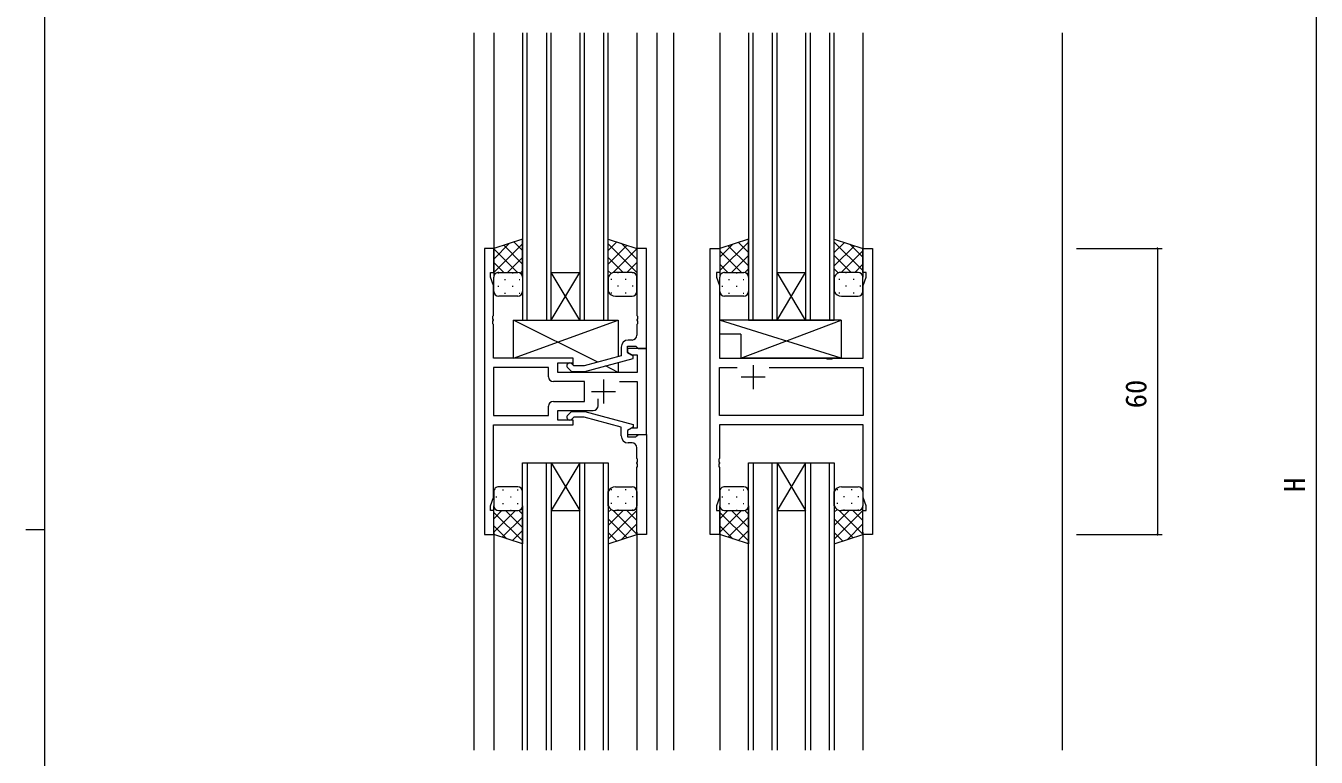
# Model space of a CAD drawing. Units: millimetres, scale not verified. Extents: x -567 to 567, y -403 to 403.
# Drawn here: x -566.7 to -296, y -23.8 to 129.7 of the extents above; entities that cross this region are included whole.
import ezdxf
from ezdxf.enums import TextEntityAlignment as Align

# ---------------------------------------------------------------- set-up
doc = ezdxf.new("R2010")
doc.units = ezdxf.units.MM
doc.header["$LTSCALE"] = 2
for name, color, linetype, lineweight in [('0-1_USER1', 6, 'Continuous', 9), ('0-2_YKK_ZWAK', 2, 'Continuous', 9), ('0-3_YKK_11', 4, 'Continuous', 9), ('0-4_YKK_12', 7, 'Continuous', 9), ('0-5_YKK_13', 7, 'Continuous', 9)]:
    doc.layers.add(name, color=color, linetype=linetype, lineweight=lineweight)
doc.styles.add('ＭＳ ゴシック', font='')
doc.styles.get('ＭＳ ゴシック').set_extended_font_data('MS Gothic')

msp = doc.modelspace()

# ---------------------------------------------------------------- linework, layer by layer
at = {"layer": '0-1_USER1'}
for p, q in [((-296.029, 226.472), (-296.029, -159.528)), ((-346.329, 82.972), (-328.329, 82.972)), ((-329.329, 82.972), (-329.329, 22.972)), ((-346.329, 22.972), (-328.329, 22.972))]:
    msp.add_line(p, q, dxfattribs=at)
for centre, start, end in [((-329.329, 82.972), 90, 270), ((-329.329, 82.972), 270, 90), ((-329.329, 22.972), 90, 270), ((-329.329, 22.972), 270, 90)]:
    msp.add_arc(centre, 0.106, start, end, dxfattribs=at)
at = {"layer": '0-2_YKK_ZWAK'}
for p, q in [((-472.729, 128.219), (-472.729, -22.278)), ((-468.529, 128.219), (-468.529, 82.472)), ((-461.529, 67.971), (-461.529, 128.219)), ((-457.529, 128.219), (-457.529, 67.971)), ((-449.529, 67.971), (-449.529, 128.219)), ((-445.529, 128.219), (-445.529, 67.971)), ((-438.529, 128.219), (-438.529, 82.472)), ((-434.329, 128.219), (-434.329, -22.278)), ((-430.829, 128.219), (-430.829, -22.278)), ((-421.129, 128.219), (-421.129, 82.472)), ((-414.129, 67.971), (-414.129, 128.219)), ((-410.129, 128.219), (-410.129, 67.971)), ((-402.129, 67.971), (-402.129, 128.219)), ((-398.129, 128.219), (-398.129, 67.971)), ((-391.129, 128.219), (-391.129, 82.472)), ((-349.329, 128.219), (-349.329, -22.278)), ((-456.529, 77.971), (-450.529, 77.971)), ((-456.529, 67.971), (-450.529, 77.971)), ((-450.529, 67.971), (-456.529, 77.971)), ((-409.129, 77.971), (-403.129, 77.971)), ((-409.129, 67.971), (-403.129, 77.971)), ((-403.129, 67.971), (-409.129, 77.971)), ((-456.529, 67.971), (-450.529, 67.971)), ((-409.129, 67.971), (-403.129, 67.971)), ((-461.529, 37.972), (-461.529, -22.278)), ((-457.529, -22.278), (-457.529, 37.972)), ((-456.529, 37.972), (-450.529, 37.972)), ((-456.529, 37.972), (-450.529, 27.972)), ((-450.529, 37.972), (-456.529, 27.972)), ((-449.529, 37.972), (-449.529, -22.278)), ((-445.529, -22.278), (-445.529, 37.972)), ((-414.129, 37.972), (-414.129, -22.278)), ((-410.129, -22.278), (-410.129, 37.972)), ((-409.129, 37.972), (-403.129, 37.972)), ((-409.129, 37.972), (-403.129, 27.972)), ((-403.129, 37.972), (-409.129, 27.972)), ((-402.129, 37.972), (-402.129, -22.278)), ((-398.129, -22.278), (-398.129, 37.972)), ((-456.529, 27.972), (-450.529, 27.972)), ((-409.129, 27.972), (-403.129, 27.972)), ((-468.529, 23.472), (-468.529, -22.278)), ((-438.529, 23.472), (-438.529, -22.278)), ((-421.129, 23.472), (-421.129, -22.278)), ((-391.129, 23.472), (-391.129, -22.278))]:
    msp.add_line(p, q, dxfattribs=at)
for points in [[(-462.529, 128.219), (-462.529, 67.971), (-456.529, 67.971), (-456.529, 128.219)], [(-450.529, 128.219), (-450.529, 67.971), (-444.529, 67.971), (-444.529, 128.219)], [(-415.129, 128.219), (-415.129, 67.971), (-409.129, 67.971), (-409.129, 128.219)], [(-403.129, 128.219), (-403.129, 67.971), (-397.129, 67.971), (-397.129, 128.219)], [(-462.529, -22.278), (-462.529, 37.972), (-456.529, 37.972), (-456.529, -22.278)], [(-450.529, -22.278), (-450.529, 37.972), (-444.529, 37.972), (-444.529, -22.278)], [(-415.129, -22.278), (-415.129, 37.972), (-409.129, 37.972), (-409.129, -22.278)], [(-403.129, -22.278), (-403.129, 37.972), (-397.129, 37.972), (-397.129, -22.278)]]:
    msp.add_lwpolyline(points, dxfattribs=at)
at = {"layer": '0-3_YKK_11'}
for p, q in [((-468.529, 80.768), (-465.224, 84.074)), ((-468.529, 77.94), (-462.529, 83.94)), ((-462.529, 82.549), (-464.347, 84.366)), ((-444.529, 82.549), (-442.712, 84.366)), ((-438.529, 77.94), (-444.529, 83.94)), ((-438.529, 80.768), (-441.834, 84.074)), ((-421.129, 78.34), (-415.129, 84.34)), ((-415.129, 82.149), (-417.247, 84.266)), ((-391.129, 78.34), (-397.129, 84.34)), ((-397.129, 82.149), (-395.012, 84.266)), ((-463.609, 77.972), (-468.529, 82.892)), ((-462.529, 79.72), (-466.468, 83.659)), ((-444.529, 79.72), (-440.591, 83.659)), ((-443.505, 77.916), (-438.529, 82.892)), ((-421.129, 81.168), (-418.424, 83.874)), ((-416.609, 77.972), (-421.129, 82.492)), ((-415.129, 79.32), (-419.368, 83.559)), ((-418.669, 77.972), (-415.129, 81.512)), ((-397.129, 79.32), (-392.891, 83.559)), ((-393.59, 77.972), (-397.129, 81.512)), ((-395.649, 77.972), (-391.129, 82.492)), ((-391.129, 81.168), (-393.834, 83.874)), ((-466.438, 77.972), (-468.529, 80.064)), ((-465.669, 77.972), (-462.529, 81.112)), ((-441.39, 77.972), (-444.529, 81.112)), ((-440.621, 77.972), (-438.529, 80.064)), ((-419.438, 77.972), (-421.129, 79.664)), ((-415.874, 77.939), (-415.129, 78.683)), ((-396.295, 77.849), (-397.129, 78.683)), ((-392.821, 77.972), (-391.129, 79.664)), ((-468.501, 77.207), (-468.529, 77.235)), ((-468.529, 73.972), (-468.529, 76.972)), ((-467.709, 77.882), (-467.509, 77.882)), ((-467.529, 77.972), (-463.529, 77.972)), ((-467.529, 77.972), (-463.529, 77.972)), ((-466.294, 76.467), (-466.094, 76.467)), ((-464.679, 77.882), (-464.479, 77.882)), ((-463.264, 76.467), (-463.064, 76.467)), ((-462.995, 77.817), (-462.529, 78.283)), ((-462.529, 76.972), (-462.529, 73.972)), ((-443.954, 77.708), (-444.529, 78.283)), ((-444.529, 76.972), (-444.529, 73.972)), ((-443.794, 76.467), (-443.994, 76.467)), ((-439.529, 77.972), (-443.029, 77.972)), ((-439.529, 77.972), (-443.029, 77.972)), ((-442.379, 77.882), (-442.579, 77.882)), ((-440.764, 76.467), (-440.964, 76.467)), ((-439.349, 77.882), (-439.549, 77.882)), ((-438.558, 77.207), (-438.529, 77.235)), ((-438.529, 73.972), (-438.529, 76.972)), ((-421.129, 73.972), (-421.129, 76.972)), ((-420.544, 77.882), (-420.509, 77.882)), ((-420.129, 77.972), (-416.129, 77.972)), ((-420.129, 77.972), (-416.129, 77.972)), ((-419.294, 76.467), (-419.094, 76.467)), ((-417.679, 77.882), (-417.479, 77.882)), ((-416.264, 76.467), (-416.064, 76.467)), ((-415.129, 76.972), (-415.129, 73.972)), ((-397.129, 76.972), (-397.129, 73.972)), ((-395.994, 76.467), (-396.194, 76.467)), ((-392.129, 77.972), (-395.629, 77.972)), ((-392.129, 77.972), (-395.629, 77.972)), ((-394.579, 77.882), (-394.779, 77.882)), ((-392.964, 76.467), (-393.164, 76.467)), ((-391.715, 77.882), (-391.749, 77.882)), ((-391.129, 73.972), (-391.129, 76.972)), ((-467.709, 75.052), (-467.509, 75.052)), ((-466.294, 73.637), (-466.094, 73.637)), ((-464.679, 75.052), (-464.479, 75.052)), ((-463.264, 73.637), (-463.064, 73.637)), ((-443.794, 73.637), (-443.994, 73.637)), ((-442.379, 75.052), (-442.579, 75.052)), ((-440.764, 73.637), (-440.964, 73.637)), ((-439.349, 75.052), (-439.549, 75.052)), ((-420.709, 75.052), (-420.509, 75.052)), ((-419.294, 73.637), (-419.094, 73.637)), ((-417.679, 75.052), (-417.479, 75.052)), ((-416.264, 73.637), (-416.064, 73.637)), ((-395.994, 73.637), (-396.194, 73.637)), ((-394.579, 75.052), (-394.779, 75.052)), ((-392.964, 73.637), (-393.164, 73.637)), ((-391.549, 75.052), (-391.749, 75.052)), ((-463.529, 72.972), (-467.529, 72.972)), ((-443.029, 72.972), (-439.529, 72.972)), ((-416.129, 72.972), (-420.129, 72.972)), ((-395.629, 72.972), (-392.129, 72.972)), ((-446.751, 59.133), (-464.429, 67.972)), ((-395.704, 67.971), (-421.199, 67.971)), ((-421.199, 67.971), (-421.199, 64.971)), ((-395.704, 59.972), (-421.199, 67.971)), ((-416.704, 59.972), (-395.704, 67.971)), ((-395.704, 67.971), (-395.704, 59.972)), ((-416.704, 64.971), (-421.199, 64.971)), ((-416.704, 64.971), (-416.704, 59.972)), ((-395.704, 59.972), (-416.704, 59.972)), ((-442.429, 56.972), (-445.133, 58.324)), ((-463.529, 32.972), (-467.529, 32.972)), ((-443.029, 32.972), (-439.529, 32.972)), ((-416.129, 32.972), (-420.129, 32.972)), ((-395.629, 32.972), (-392.129, 32.972)), ((-468.529, 31.972), (-468.529, 28.972)), ((-468.109, 30.892), (-467.909, 30.892)), ((-466.694, 32.307), (-466.494, 32.307)), ((-465.079, 30.892), (-464.879, 30.892)), ((-463.664, 32.307), (-463.464, 32.307)), ((-462.529, 28.972), (-462.529, 31.972)), ((-444.529, 28.972), (-444.529, 31.972)), ((-443.794, 32.307), (-443.994, 32.307)), ((-442.379, 30.892), (-442.579, 30.892)), ((-440.764, 32.307), (-440.964, 32.307)), ((-439.349, 30.892), (-439.549, 30.892)), ((-438.529, 31.972), (-438.529, 28.972)), ((-421.129, 31.972), (-421.129, 28.972)), ((-420.709, 30.892), (-420.509, 30.892)), ((-419.294, 32.307), (-419.094, 32.307)), ((-417.679, 30.892), (-417.479, 30.892)), ((-416.264, 32.307), (-416.064, 32.307)), ((-415.129, 28.972), (-415.129, 31.972)), ((-397.129, 28.972), (-397.129, 31.972)), ((-396.394, 32.307), (-396.594, 32.307)), ((-394.979, 30.892), (-395.179, 30.892)), ((-393.364, 32.307), (-393.564, 32.307)), ((-391.949, 30.892), (-392.149, 30.892)), ((-391.129, 31.972), (-391.129, 28.972)), ((-464.009, 27.972), (-468.529, 23.452)), ((-466.838, 27.972), (-468.529, 26.28)), ((-468.529, 27.604), (-462.529, 21.604)), ((-467.944, 28.062), (-467.909, 28.062)), ((-467.529, 27.972), (-463.529, 27.972)), ((-467.529, 27.972), (-463.529, 27.972)), ((-466.694, 29.477), (-466.494, 29.477)), ((-466.069, 27.972), (-462.529, 24.432)), ((-465.079, 28.062), (-464.879, 28.062)), ((-463.664, 29.477), (-463.464, 29.477)), ((-463.274, 28.005), (-462.529, 27.26)), ((-443.954, 28.236), (-444.529, 27.66)), ((-438.529, 28.004), (-444.529, 22.004)), ((-441.39, 27.972), (-444.529, 24.832)), ((-443.794, 29.477), (-443.994, 29.477)), ((-443.505, 28.028), (-438.529, 23.052)), ((-439.529, 27.972), (-443.029, 27.972)), ((-439.529, 27.972), (-443.029, 27.972)), ((-442.379, 28.062), (-442.579, 28.062)), ((-440.764, 29.477), (-440.964, 29.477)), ((-440.621, 27.972), (-438.529, 25.88)), ((-439.349, 28.062), (-439.549, 28.062)), ((-438.558, 28.737), (-438.529, 28.709)), ((-416.609, 27.972), (-421.129, 23.452)), ((-419.438, 27.972), (-421.129, 26.28)), ((-421.129, 27.604), (-415.129, 21.604)), ((-420.544, 28.062), (-420.509, 28.062)), ((-420.129, 27.972), (-416.129, 27.972)), ((-420.129, 27.972), (-416.129, 27.972)), ((-419.294, 29.477), (-419.094, 29.477)), ((-418.669, 27.972), (-415.129, 24.432)), ((-417.679, 28.062), (-417.479, 28.062)), ((-416.264, 29.477), (-416.064, 29.477)), ((-415.874, 28.005), (-415.129, 27.26)), ((-396.554, 28.236), (-397.129, 27.66)), ((-391.129, 28.004), (-397.129, 22.004)), ((-393.99, 27.972), (-397.129, 24.832)), ((-396.394, 29.477), (-396.594, 29.477)), ((-396.105, 28.028), (-391.129, 23.052)), ((-392.129, 27.972), (-395.629, 27.972)), ((-392.129, 27.972), (-395.629, 27.972)), ((-394.979, 28.062), (-395.179, 28.062)), ((-393.364, 29.477), (-393.564, 29.477)), ((-393.221, 27.972), (-391.129, 25.88)), ((-391.949, 28.062), (-392.149, 28.062)), ((-391.158, 28.737), (-391.129, 28.709)), ((-468.529, 24.775), (-465.824, 22.07)), ((-462.529, 26.623), (-466.768, 22.385)), ((-444.529, 26.223), (-440.591, 22.285)), ((-438.529, 25.175), (-441.834, 21.87)), ((-421.129, 24.775), (-418.424, 22.07)), ((-415.129, 26.623), (-419.368, 22.385)), ((-397.129, 26.223), (-393.191, 22.285)), ((-391.129, 25.175), (-394.434, 21.87)), ((-462.529, 23.795), (-464.647, 21.678)), ((-444.529, 23.395), (-442.712, 21.578)), ((-415.129, 23.795), (-417.247, 21.678)), ((-397.129, 23.395), (-395.312, 21.578))]:
    msp.add_line(p, q, dxfattribs=at)
for points in [[(-462.529, 76.972), (-462.529, 84.972), (-468.529, 82.972), (-468.529, 76.972)], [(-444.529, 76.972), (-444.529, 84.972), (-438.529, 82.972), (-438.529, 76.972)], [(-415.129, 76.972), (-415.129, 84.972), (-421.129, 82.972), (-421.129, 76.972)], [(-397.129, 76.972), (-397.129, 84.972), (-391.129, 82.972), (-391.129, 76.972)], [(-464.429, 59.972), (-464.429, 67.972), (-442.429, 67.972), (-442.429, 60.291)], [(-451.929, 58.52), (-451.929, 59.972), (-464.429, 59.972), (-442.429, 67.972)], [(-442.429, 59.048), (-442.429, 56.972), (-451.929, 56.972), (-451.929, 57.172)], [(-462.529, 28.972), (-462.529, 20.972), (-468.529, 22.972), (-468.529, 28.972)], [(-444.529, 28.972), (-444.529, 20.972), (-438.529, 22.972), (-438.529, 28.972)], [(-415.129, 28.972), (-415.129, 20.972), (-421.129, 22.972), (-421.129, 28.972)], [(-397.129, 28.972), (-397.129, 20.972), (-391.129, 22.972), (-391.129, 28.972)]]:
    msp.add_lwpolyline(points, dxfattribs=at)
for centre, radius, start, end in [((-467.529, 76.972), 1, 89.9999, 179.9999), ((-467.529, 76.972), 1, 89.9999, 179.9999), ((-463.529, 76.972), 1, 359.9999, 89.9999), ((-463.529, 76.972), 1, 359.9999, 89.9999), ((-443.091, 76.44), 1.534, 87.68844, 159.69146), ((-443.091, 76.44), 1.534, 87.68844, 159.69146), ((-439.529, 76.972), 1, 0.0001, 90.0001), ((-439.529, 76.972), 1, 0.0001, 90.0001), ((-420.129, 76.972), 1, 89.9999, 179.9999), ((-420.129, 76.972), 1, 89.9999, 179.9999), ((-416.129, 76.972), 1, 359.9999, 89.9999), ((-416.129, 76.972), 1, 359.9999, 89.9999), ((-395.691, 76.44), 1.534, 87.68844, 159.69146), ((-395.691, 76.44), 1.534, 87.68844, 159.69146), ((-392.129, 76.972), 1, 0.0001, 90.0001), ((-392.129, 76.972), 1, 0.0001, 90.0001), ((-467.529, 73.972), 1, 179.9999, 269.9999), ((-463.529, 73.972), 1, 269.9999, 359.9999), ((-443.091, 74.504), 1.534, 200.30871, 272.3117), ((-439.529, 73.972), 1, 270.0001, 0.0001), ((-420.129, 73.972), 1, 179.9999, 269.9999), ((-416.129, 73.972), 1, 269.9999, 359.9999), ((-395.691, 74.504), 1.534, 200.30871, 272.3117), ((-392.129, 73.972), 1, 270.0001, 0.0001), ((-467.529, 31.972), 1, 90.0001, 180.0001), ((-463.529, 31.972), 1, 0.0001, 90.0001), ((-443.091, 31.44), 1.534, 87.6883, 159.69129), ((-439.529, 31.972), 1, 359.9999, 89.9999), ((-420.129, 31.972), 1, 90.0001, 180.0001), ((-416.129, 31.972), 1, 0.0001, 90.0001), ((-395.691, 31.44), 1.534, 87.6883, 159.69129), ((-392.129, 31.972), 1, 359.9999, 89.9999), ((-467.529, 28.972), 1, 180.0001, 270.0001), ((-467.529, 28.972), 1, 180.0001, 270.0001), ((-463.529, 28.972), 1, 270.0001, 0.0001), ((-463.529, 28.972), 1, 270.0001, 0.0001), ((-443.091, 29.504), 1.534, 200.30854, 272.31156), ((-443.091, 29.504), 1.534, 200.30854, 272.31156), ((-439.529, 28.972), 1, 269.9999, 359.9999), ((-439.529, 28.972), 1, 269.9999, 359.9999), ((-420.129, 28.972), 1, 180.0001, 270.0001), ((-420.129, 28.972), 1, 180.0001, 270.0001), ((-416.129, 28.972), 1, 270.0001, 0.0001), ((-416.129, 28.972), 1, 270.0001, 0.0001), ((-395.691, 29.504), 1.534, 200.30854, 272.31156), ((-395.691, 29.504), 1.534, 200.30854, 272.31156), ((-392.129, 28.972), 1, 269.9999, 359.9999), ((-392.129, 28.972), 1, 269.9999, 359.9999)]:
    msp.add_arc(centre, radius, start, end, dxfattribs=at)
at = {"layer": '0-4_YKK_12'}
for p, q in [((-391.129, 82.972), (-389.129, 82.972)), ((-439.529, 63.772), (-440.329, 63.772)), ((-414.129, 58.472), (-414.129, 53.472)), ((-410.779, 58.042), (-391.059, 58.042)), ((-445.529, 55.472), (-445.529, 50.472)), ((-411.629, 55.972), (-416.629, 55.972)), ((-448.029, 52.972), (-443.029, 52.972)), ((-446.679, 49.972), (-446.679, 51.411)), ((-439.529, 42.172), (-440.329, 42.172))]:
    msp.add_line(p, q, dxfattribs=at)
for points in [[(-442.179, 55.042), (-438.459, 55.042), (-438.459, 45.272), (-439.663, 45.272), (-440.529, 44.772), (-440.529, 43.972), (-436.529, 43.972), (-436.529, 61.972), (-440.529, 61.972), (-440.529, 61.172), (-439.663, 60.672), (-438.459, 60.672), (-438.459, 56.972), (-455.129, 56.972), (-455.129, 58.972), (-451.929, 58.972), (-451.929, 59.972), (-468.599, 59.972), (-468.599, 67.014), (-468.719, 67.197), (-468.719, 67.747), (-468.599, 67.93), (-468.599, 68.014), (-468.719, 68.197), (-468.719, 68.747), (-468.599, 68.93), (-468.599, 75.241), (-469.229, 76.972), (-469.229, 77.972), (-468.529, 77.972), (-468.529, 82.972), (-470.529, 82.972), (-470.529, 22.972), (-468.529, 22.972), (-468.529, 27.972), (-469.229, 27.972), (-469.229, 28.972), (-468.599, 30.703), (-468.599, 45.972), (-451.929, 45.972)], [(-436.529, 61.972), (-436.529, 82.972), (-438.529, 82.972), (-438.529, 68.93), (-438.409, 68.747), (-438.409, 68.197), (-438.529, 68.014), (-438.529, 67.93), (-438.409, 67.747), (-438.409, 67.197), (-438.529, 67.014), (-438.529, 64.772)], [(-389.129, 82.972), (-389.129, 22.972), (-391.129, 22.972), (-391.129, 27.972), (-390.429, 27.972), (-390.429, 28.972), (-391.059, 30.703), (-391.059, 45.972), (-421.199, 45.972), (-421.199, 38.93), (-421.319, 38.747), (-421.319, 38.197), (-421.199, 38.014), (-421.199, 37.93), (-421.319, 37.747), (-421.319, 37.197), (-421.199, 37.014), (-421.199, 30.703), (-421.829, 28.972), (-421.829, 27.972), (-421.129, 27.972), (-421.129, 22.972), (-423.129, 22.972), (-423.129, 82.972), (-421.129, 82.972), (-421.129, 77.972), (-421.829, 77.972), (-421.829, 76.972), (-421.199, 75.241), (-421.199, 59.972), (-398.8, 59.972), (-398.609, 59.829), (-397.65, 59.829), (-397.459, 59.972), (-391.059, 59.972), (-391.059, 75.241), (-390.429, 76.972), (-390.429, 77.972), (-391.129, 77.972), (-391.129, 82.972)], [(-453.054, 57.948), (-452.278, 57.172), (-449.433, 57.172), (-439.329, 59.879), (-439.329, 60.479), (-440.529, 61.172), (-440.529, 62.472), (-438.729, 62.472), (-438.529, 62.272), (-438.229, 61.972), (-436.529, 61.972)], [(-441.829, 62.272), (-441.829, 60.451), (-449.591, 58.372), (-451.781, 58.372), (-452.205, 58.796)], [(-457.059, 58.042), (-468.599, 58.042), (-468.599, 47.902), (-457.059, 47.902), (-457.059, 49.902)], [(-457.059, 56.042), (-457.059, 58.042), (-468.599, 58.042)], [(-410.779, 58.042), (-391.059, 58.042), (-391.059, 47.902), (-421.199, 47.902), (-421.199, 58.042), (-417.48, 58.042)], [(-456.059, 50.902), (-449.529, 50.902), (-449.529, 55.042), (-456.059, 55.042)], [(-451.929, 45.972), (-451.929, 46.972), (-455.129, 46.972), (-455.129, 48.972), (-447.679, 48.972)], [(-453.053, 47.996), (-452.278, 48.772), (-449.432, 48.772), (-439.329, 46.065), (-439.329, 45.465), (-440.529, 44.772), (-440.529, 43.472), (-438.729, 43.472), (-438.529, 43.672), (-438.229, 43.972), (-436.529, 43.972)], [(-441.829, 43.672), (-441.829, 45.492), (-449.59, 47.572), (-451.781, 47.572), (-452.205, 47.148)], [(-436.529, 43.972), (-436.529, 22.972), (-438.529, 22.972), (-438.529, 37.014), (-438.409, 37.197), (-438.409, 37.747), (-438.529, 37.93), (-438.529, 38.014), (-438.409, 38.197), (-438.409, 38.747), (-438.529, 38.93), (-438.529, 41.172)]]:
    msp.add_lwpolyline(points, dxfattribs=at)
for centre, radius, start, end in [((-440.329, 62.272), 1.5, 90.00001, 179.99999), ((-439.529, 64.772), 1, 270.00001, 359.99999), ((-452.629, 58.372), 0.6, 44.99999, 225.00001), ((-456.059, 56.042), 1, 180.00001, 269.99999), ((-456.059, 49.902), 1, 90.00001, 179.99999), ((-447.679, 49.972), 1, 270.00001, 359.99999), ((-452.629, 47.572), 0.6, 134.99999, 315.00001), ((-440.329, 43.672), 1.5, 180.00001, 269.99999), ((-439.529, 41.172), 1, 0.00001, 89.99999)]:
    msp.add_arc(centre, radius, start, end, dxfattribs=at)
at = {"layer": '0-5_YKK_13'}
for p, q in [((-562.726, -351), (-562.726, 399)), ((-566.726, 24), (-562.726, 24))]:
    msp.add_line(p, q, dxfattribs=at)

# ---------------------------------------------------------------- texts
at = {"layer": '0-1_USER1', "style": 'ＭＳ ゴシック'}
for s, p in [('60', (-330.329, 49.452)), ('H', (-297.029, 31.872))]:
    msp.add_text(s, height=4.399, rotation=90, dxfattribs=at).set_placement(p, align=Align.BOTTOM_LEFT)

doc.saveas('drawing.dxf')
